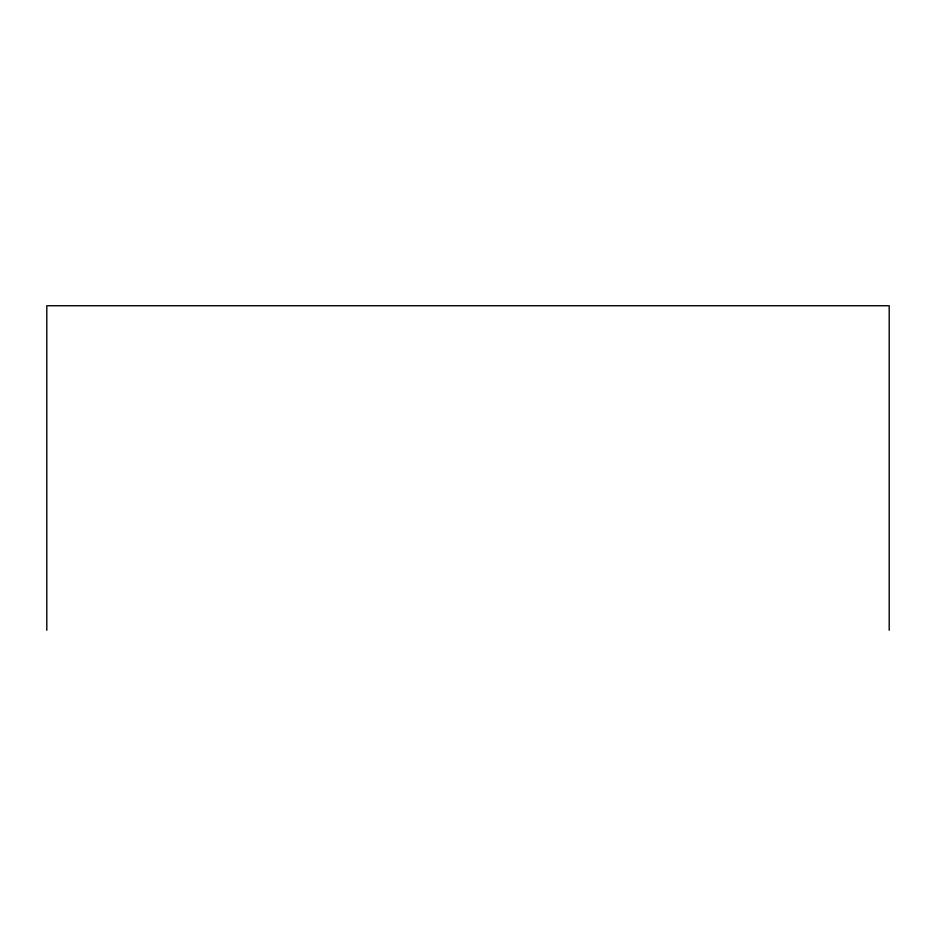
<?xml version="1.0" encoding="UTF-8"?>
<svg xmlns="http://www.w3.org/2000/svg" width="936" height="936" viewBox="0 0 936 936"><rect width="100%" height="100%" fill="white"/><g stroke="black" fill="none" stroke-linecap="round" stroke-linejoin="round"><path stroke-width="1.4" d="M889.2 630.256L889.2 305.744L46.8 305.744L46.8 630.256"/></g></svg>
